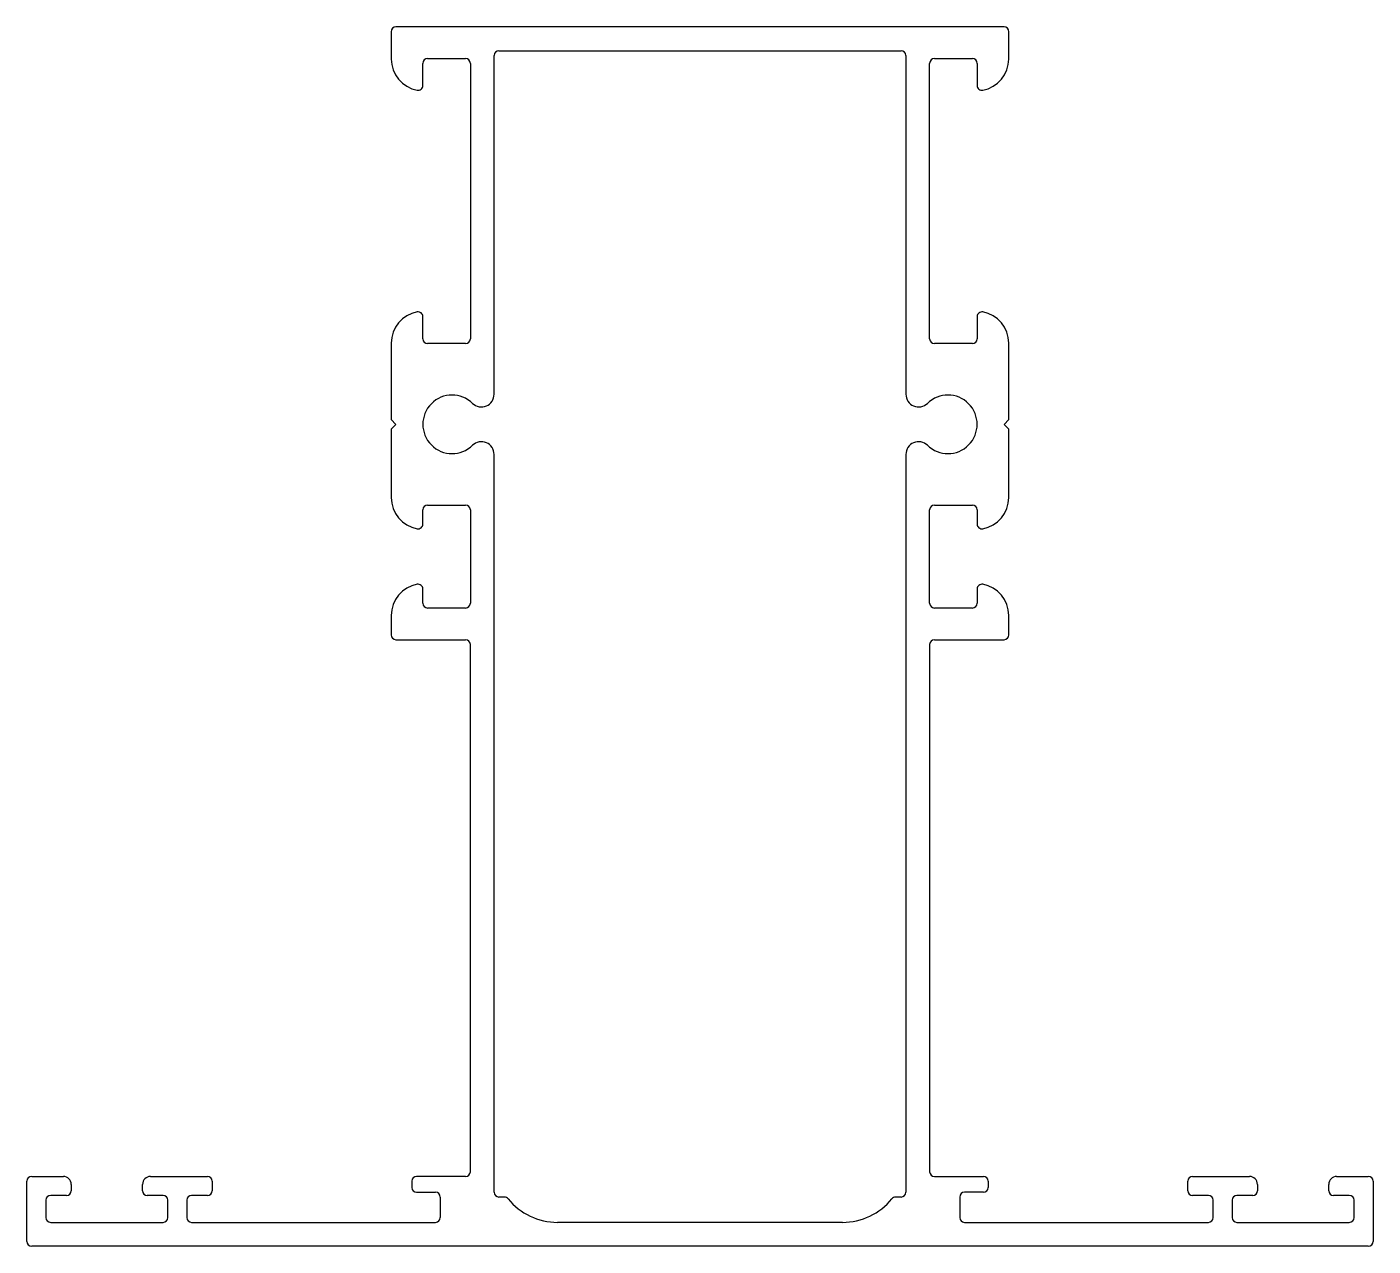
# Model space of a CAD drawing. Extents: x 790.7 to 875.7, y 477.4 to 554.4.
import ezdxf

# ---------------------------------------------------------------- set-up
doc = ezdxf.new("R2010")
doc.units = 0
doc.layers.get('0').update_dxf_attribs({"linetype": 'CONTINUOUS'})

msp = doc.modelspace()

# ---------------------------------------------------------------- linework, layer by layer
at = {"color": 0}
for p, q in [((852.374, 554.355), (813.974, 554.355)), ((813.674, 554.055), (813.674, 552.328)), ((852.674, 552.328), (852.674, 554.055)), ((820.174, 531.153), (820.174, 552.555)), ((820.474, 552.855), (845.874, 552.855)), ((846.174, 552.555), (846.174, 531.153)), ((815.674, 550.655), (815.674, 552.055)), ((815.974, 552.355), (818.374, 552.355)), ((818.674, 552.055), (818.674, 534.655)), ((847.674, 534.655), (847.674, 552.055)), ((847.974, 552.355), (850.374, 552.355)), ((850.674, 552.055), (850.674, 550.655)), ((815.674, 534.655), (815.674, 536.055)), ((850.674, 536.055), (850.674, 534.655)), ((813.674, 534.382), (813.674, 529.555)), ((818.374, 534.355), (815.974, 534.355)), ((850.374, 534.355), (847.974, 534.355)), ((852.674, 529.555), (852.674, 534.382)), ((813.674, 529.555), (813.974, 529.255)), ((852.374, 529.255), (852.674, 529.555)), ((813.974, 529.255), (813.674, 528.955)), ((813.674, 528.955), (813.674, 524.628)), ((852.674, 528.955), (852.374, 529.255)), ((852.674, 524.628), (852.674, 528.955)), ((820.174, 480.755), (820.174, 527.358)), ((846.174, 527.358), (846.174, 480.755)), ((815.674, 522.955), (815.674, 523.855)), ((815.974, 524.155), (818.374, 524.155)), ((818.674, 523.855), (818.674, 517.955)), ((847.674, 517.955), (847.674, 523.855)), ((847.974, 524.155), (850.374, 524.155)), ((850.674, 523.855), (850.674, 522.955)), ((815.674, 517.955), (815.674, 518.855)), ((850.674, 518.855), (850.674, 517.955)), ((818.374, 517.655), (815.974, 517.655)), ((850.374, 517.655), (847.974, 517.655)), ((813.674, 517.182), (813.674, 515.955)), ((852.674, 515.955), (852.674, 517.182)), ((813.974, 515.655), (818.374, 515.655)), ((818.674, 482.055), (818.674, 515.355)), ((847.674, 515.355), (847.674, 482.055)), ((847.974, 515.655), (852.374, 515.655)), ((790.674, 477.655), (790.674, 481.455)), ((790.974, 481.755), (792.974, 481.755)), ((793.474, 481.255), (793.474, 480.855)), ((797.974, 480.855), (797.974, 481.255)), ((798.474, 481.755), (802.074, 481.755)), ((802.374, 481.455), (802.374, 480.855)), ((814.977, 481.455), (814.977, 481.055)), ((818.374, 481.755), (815.277, 481.755)), ((847.974, 481.755), (851.071, 481.755)), ((851.371, 481.455), (851.371, 481.055)), ((863.974, 480.855), (863.974, 481.455)), ((864.274, 481.755), (867.874, 481.755)), ((868.374, 481.255), (868.374, 480.855)), ((872.874, 480.855), (872.874, 481.255)), ((873.374, 481.755), (875.374, 481.755)), ((875.674, 481.455), (875.674, 477.655)), ((791.874, 480.255), (791.874, 479.155)), ((793.174, 480.555), (792.174, 480.555)), ((799.274, 480.555), (798.274, 480.555)), ((799.574, 479.155), (799.574, 480.255)), ((800.774, 480.255), (800.774, 479.155)), ((802.074, 480.555), (801.074, 480.555)), ((815.277, 480.755), (816.474, 480.755)), ((816.774, 480.455), (816.774, 479.155)), ((820.828, 480.455), (820.474, 480.455)), ((845.874, 480.455), (845.521, 480.455)), ((849.574, 480.455), (849.574, 479.155)), ((851.071, 480.755), (849.874, 480.755)), ((865.274, 480.555), (864.274, 480.555)), ((865.574, 479.155), (865.574, 480.255)), ((866.774, 480.255), (866.774, 479.155)), ((868.074, 480.555), (867.074, 480.555)), ((874.174, 480.555), (873.174, 480.555)), ((874.474, 479.155), (874.474, 480.255)), ((792.174, 478.855), (799.274, 478.855)), ((801.074, 478.855), (816.474, 478.855)), ((842.174, 478.855), (824.174, 478.855)), ((849.874, 478.855), (865.274, 478.855)), ((867.074, 478.855), (874.174, 478.855)), ((875.374, 477.355), (790.974, 477.355))]:
    msp.add_line(p, q, dxfattribs=at)
for centre, radius, start, end in [((813.974, 554.055), 0.3, 90, 180), ((852.374, 554.055), 0.3, 0, 90), ((820.474, 552.555), 0.3, 90, 180), ((845.874, 552.555), 0.3, 0, 90), ((815.674, 552.328), 2, 180, 259.83575), ((815.974, 552.055), 0.3, 90, 180), ((818.374, 552.055), 0.3, 0, 90), ((847.974, 552.055), 0.3, 90, 180), ((850.374, 552.055), 0.3, 0, 90), ((850.674, 552.328), 2, 280.16425, 360), ((815.374, 550.655), 0.3, 259.78782, 0.04793), ((850.969, 550.648), 0.295, 178.70666, 281.45758), ((815.674, 534.382), 2, 100.16425, 180), ((815.384, 536.067), 0.29, 357.55988, 102.60437), ((850.974, 536.056), 0.299, 79.70429, 180.13146), ((850.674, 534.382), 2, 0, 79.83575), ((815.974, 534.655), 0.3, 180, 270), ((818.374, 534.655), 0.3, 270, 0), ((847.974, 534.655), 0.3, 180, 270), ((850.374, 534.655), 0.3, 270, 360), ((817.524, 529.255), 1.85, 45.72418, 314.27582), ((819.374, 531.153), 0.8, 225.72418, 0), ((846.974, 531.153), 0.8, 180, 314.27582), ((848.824, 529.255), 1.85, 225.72418, 134.27582), ((819.374, 527.358), 0.8, 0, 134.27582), ((846.974, 527.358), 0.8, 45.72418, 180), ((815.674, 524.628), 2, 180, 259.83575), ((850.674, 524.628), 2, 280.16425, 360), ((815.974, 523.855), 0.3, 90, 180), ((818.374, 523.855), 0.3, 0, 90), ((847.974, 523.855), 0.3, 90, 180), ((850.374, 523.855), 0.3, 0, 90), ((815.374, 522.955), 0.3, 259.81288, 0.02287), ((850.974, 522.955), 0.3, 179.97713, 280.18712), ((815.674, 517.182), 2, 100.16425, 180), ((815.374, 518.855), 0.3, 359.98572, 100.17853), ((850.974, 518.855), 0.3, 79.82147, 180.01428), ((850.674, 517.182), 2, 0, 79.83575), ((815.974, 517.955), 0.3, 180, 270), ((818.374, 517.955), 0.3, 270, 0), ((847.974, 517.955), 0.3, 180, 270), ((850.374, 517.955), 0.3, 270, 360), ((813.974, 515.955), 0.3, 180, 270), ((852.374, 515.955), 0.3, 270, 360), ((818.374, 515.355), 0.3, 0, 90), ((847.974, 515.355), 0.3, 90, 180), ((818.374, 482.055), 0.3, 270, 0), ((847.974, 482.055), 0.3, 180, 270), ((790.974, 481.455), 0.3, 90, 180), ((792.974, 481.255), 0.5, 0, 90), ((798.474, 481.255), 0.5, 90, 180), ((802.074, 481.455), 0.3, 0, 90), ((815.277, 481.455), 0.3, 90, 180), ((851.071, 481.455), 0.3, 0, 90), ((864.274, 481.455), 0.3, 90, 180), ((867.874, 481.255), 0.5, 360, 90), ((873.374, 481.255), 0.5, 90, 180), ((875.374, 481.455), 0.3, 360, 90), ((792.174, 480.255), 0.3, 90, 180), ((793.174, 480.855), 0.3, 270, 360), ((798.274, 480.855), 0.3, 180, 270), ((799.274, 480.255), 0.3, 0, 90), ((801.074, 480.255), 0.3, 90, 180), ((802.074, 480.855), 0.3, 270, 0), ((815.277, 481.055), 0.3, 180, 270), ((816.474, 480.455), 0.3, 0, 90), ((820.474, 480.755), 0.3, 180, 270), ((820.828, 480.155), 0.3, 38.89587, 90), ((824.174, 482.855), 4, 218.89587, 270), ((842.174, 482.855), 4, 270, 321.10413), ((845.521, 480.155), 0.3, 90, 141.10413), ((845.874, 480.755), 0.3, 270, 0), ((849.874, 480.455), 0.3, 90, 180), ((851.071, 481.055), 0.3, 270, 0), ((864.274, 480.855), 0.3, 180, 270), ((865.274, 480.255), 0.3, 360, 90), ((867.074, 480.255), 0.3, 90, 180), ((868.074, 480.855), 0.3, 270, 360), ((873.174, 480.855), 0.3, 180, 270), ((874.174, 480.255), 0.3, 360, 90), ((792.174, 479.155), 0.3, 180, 270), ((799.274, 479.155), 0.3, 270, 360), ((801.074, 479.155), 0.3, 180, 270), ((816.474, 479.155), 0.3, 270, 360), ((849.874, 479.155), 0.3, 180, 270), ((865.274, 479.155), 0.3, 270, 360), ((867.074, 479.155), 0.3, 180, 270), ((874.174, 479.155), 0.3, 270, 360), ((790.974, 477.655), 0.3, 180, 270), ((875.374, 477.655), 0.3, 270, 360)]:
    msp.add_arc(centre, radius, start, end, dxfattribs=at)

doc.saveas('drawing.dxf')
